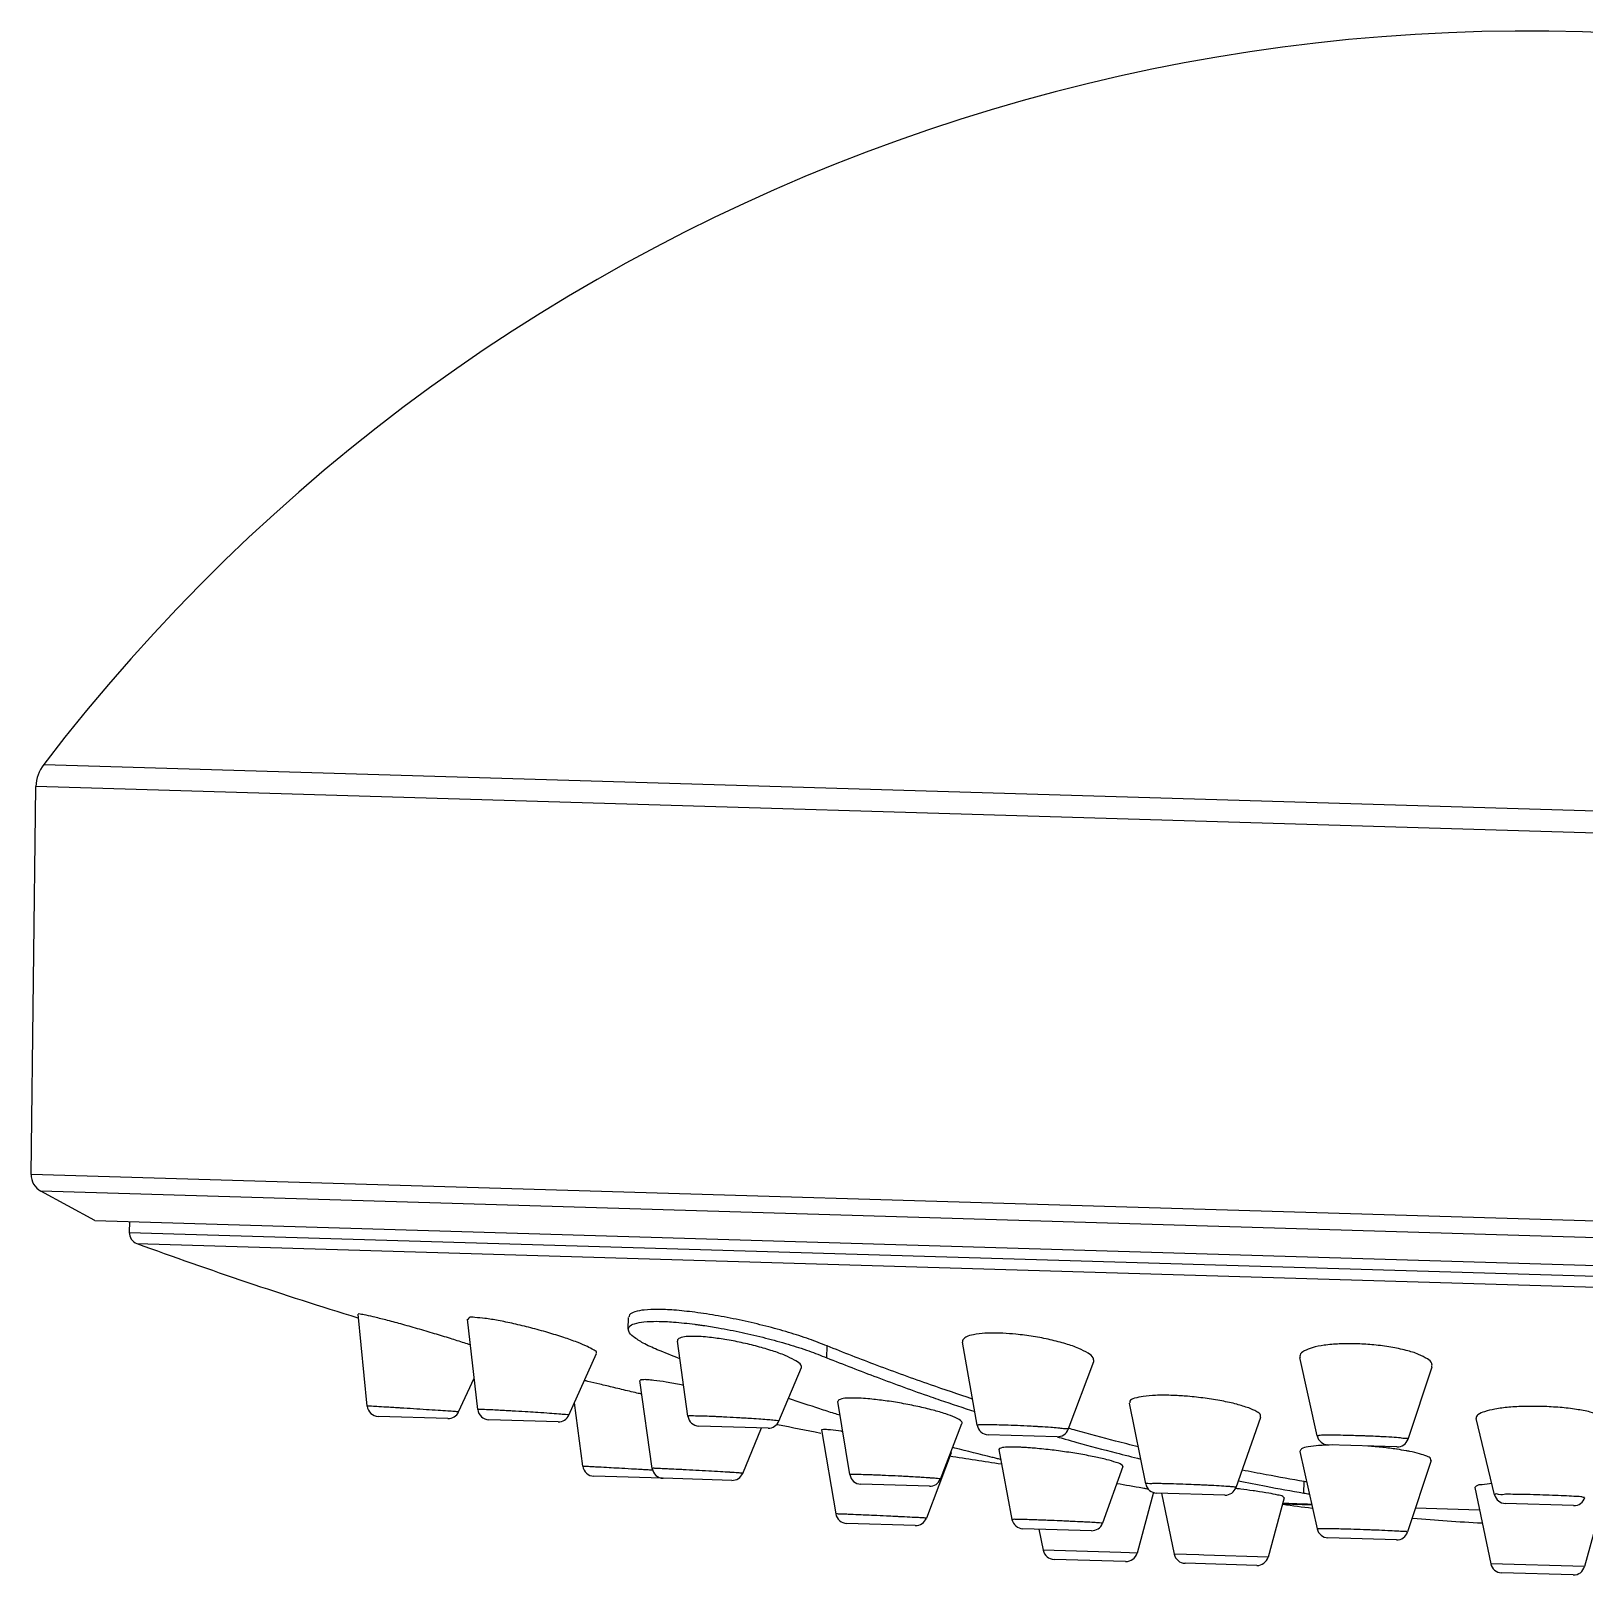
# Model space of a CAD drawing. Extents: x 824 to 1418, y -5538 to -5118.
# Drawn here: x 996.99 to 1037.77, y -5233.92 to -5193.42 of the extents above; entities that cross this region are included whole.
import ezdxf

# ---------------------------------------------------------------- set-up
doc = ezdxf.new("R2010")
doc.units = 0
doc.header["$LTSCALE"] = 7
doc.header["$MEASUREMENT"] = 0
doc.layers.add('DWG', color=7, linetype='CONTINUOUS')

msp = doc.modelspace()

# ---------------------------------------------------------------- linework, layer by layer
at = {"layer": 'DWG', "linetype": 'Continuous'}
for p, q in [((997.3246687705036, -5212.65510912428), (1073.163951905613, -5214.922362296007)), ((996.9928473872728, -5223.410132203846), (997.1193919995108, -5213.232783221381)), ((1076.169004759834, -5215.596010932639), (997.1193919995108, -5213.232783221381)), ((1076.602014426134, -5225.790088063886), (996.9928473872728, -5223.410132203846)), ((1076.318104035942, -5226.217588852502), (997.2507128687234, -5223.853829651291)), ((998.6697299210132, -5224.62267383548), (997.2507128687234, -5223.853829651291)), ((998.6697299210132, -5224.62267383548), (1074.855692267698, -5226.900291288273)), ((999.5793235420101, -5224.649866592672), (999.5708468168791, -5224.933411672053)), ((999.5708468216449, -5224.933411666107), (1073.937621926338, -5227.156643604516)), ((999.7677686005131, -5225.224160774969), (1073.723683167361, -5227.435109827698)), ((1005.597416198174, -5227.073123354177), (1005.57527203873, -5227.07868454154)), ((1005.814134112158, -5229.489606218702), (1005.57543703371, -5227.080349925851)), ((1012.664306558054, -5227.47542045764), (1012.673619895509, -5227.163890572272)), ((1008.713723433093, -5229.580606577621), (1008.446069439574, -5227.213402646015)), ((1014.228753474957, -5229.753624960509), (1013.953431987179, -5227.784187628116)), ((1017.869898027807, -5228.222111872301), (1017.879162675904, -5227.912210983557)), ((1021.818843759469, -5229.991584578704), (1021.433767328347, -5227.813954058316)), ((1011.10654342976, -5229.726208724114), (1011.833102575355, -5228.105822852442)), ((1024.204811793195, -5230.100470834026), (1024.878901436829, -5228.321652170447)), ((1030.740444458371, -5230.270944565442), (1030.287006030531, -5228.216735986944)), ((1008.209158734473, -5229.643312239865), (1008.620551754057, -5228.756571169693)), ((1016.618071262849, -5229.883774179483), (1017.206241967674, -5228.480012647053)), ((1033.124671701638, -5230.355053150275), (1033.754799320528, -5228.459863671174)), ((1013.291873152715, -5231.125265644116), (1012.968349924658, -5228.822148313704)), ((1005.828873915425, -5229.490788588479), (1005.814256464119, -5229.49084113905)), ((1011.470603702399, -5231.069243688373), (1011.250607963618, -5229.404913299877)), ((1018.478548309658, -5231.287461668475), (1018.16420997695, -5229.372581820306)), ((1026.240328654451, -5231.530009732725), (1025.816560174017, -5229.409236065454)), ((1007.928597519663, -5229.815716759233), (1006.103808256069, -5229.761163768746)), ((1010.824139303294, -5229.902280426726), (1009.003113854631, -5229.847839964188)), ((1016.332594241954, -5230.066958445153), (1014.517088200702, -5230.0126829826)), ((1020.852443182117, -5231.402432170689), (1021.42014786198, -5229.942419192152)), ((1028.612216180872, -5231.62443999005), (1029.259063730278, -5229.780555718775)), ((1035.394923631568, -5231.815579160047), (1034.911127767558, -5229.818228343473)), ((1015.668011293756, -5231.253904701276), (1016.162097477611, -5230.061861358561)), ((1017.789020447435, -5230.100659470987), (1017.729547550439, -5230.108467563572)), ((1017.729556054277, -5230.108517093888), (1018.109178378713, -5232.318809752489)), ((1023.915382707528, -5230.293649697442), (1022.105384054564, -5230.239538878734)), ((1021.140449362662, -5230.712829528258), (1020.485066507035, -5232.42923502791)), ((1022.383199576013, -5230.630435238494), (1022.732487088675, -5232.462237221634)), ((1030.285042616415, -5230.677288448407), (1030.739860664628, -5232.711018169541)), ((1032.831034095628, -5230.560187554122), (1031.024436491987, -5230.506178414109)), ((1025.644201149906, -5231.077581362206), (1025.107189966427, -5232.562535654801)), ((1033.727691316333, -5230.914724972345), (1033.11367865865, -5232.792799395946)), ((1013.56272928979, -5231.383718686417), (1011.759052070616, -5231.329796854627)), ((1015.382052753646, -5231.43810826721), (1013.580286767401, -5231.384243577184)), ((1020.563961441531, -5231.593024020462), (1018.765801003406, -5231.539267114844)), ((1030.390425257542, -5231.770344151928), (1030.399436281473, -5231.468926902235)), ((1034.878314497725, -5231.628313045721), (1035.295049493014, -5233.623979968961)), ((1026.447651881571, -5231.750037538479), (1026.013312232984, -5233.346497017099)), ((1028.320178363405, -5231.824900009962), (1026.525623756617, -5231.771250900916)), ((1026.656027474534, -5231.775149382664), (1026.99025545988, -5233.375705462295)), ((1029.8765857266, -5231.893398860893), (1029.453270079983, -5233.449338510993)), ((1037.470459946403, -5232.098452248883), (1035.67767015229, -5232.044855902373)), ((1038.293272144932, -5231.730404171032), (1037.758064815219, -5233.697613043292)), ((1018.149621613631, -5232.319492089797), (1018.109209257309, -5232.318989490639)), ((1030.600695858923, -5232.088739447261), (1029.840160605403, -5232.066002868396)), ((1035.001936662004, -5232.220316742912), (1033.317310081635, -5232.169953986448)), ((1020.195935029982, -5232.621891290926), (1018.395893141351, -5232.568078136035)), ((1024.816127999255, -5232.76001426599), (1023.018368211965, -5232.706269336848)), ((1023.434578612645, -5232.718712160404), (1023.550296540689, -5233.272863929336)), ((1025.588087568327, -5233.333785784154), (1023.550296540689, -5233.272863929336)), ((1032.819478486839, -5232.999278439815), (1031.023835165512, -5232.945596780242)), ((1025.714869781387, -5233.567606460969), (1023.834997457571, -5233.511406736814)), ((1025.81814473233, -5233.340668113537), (1025.588087568327, -5233.333785784154)), ((1026.013312232984, -5233.346497017099), (1025.81814473233, -5233.340668113537)), ((1027.631126084833, -5233.394864106767), (1026.990255456339, -5233.37570543016)), ((1029.154725776123, -5233.67044267639), (1027.275058365222, -5233.614249077371)), ((1027.767121597814, -5233.398933186241), (1027.631126084833, -5233.394864106767)), ((1029.453270088333, -5233.44933848839), (1027.767121597814, -5233.398933186241)), ((1037.758064853434, -5233.697612898142), (1035.29504946578, -5233.62397982018)), ((1037.459622571396, -5233.918721716203), (1035.57988803668, -5233.862526113446))]:
    msp.add_line(p, q, dxfattribs=at)
for centre, radius, start, end in [((1036.264081915701, -5242.440554052129), 49.02499999908001, 76.86200838654395, 142.5869874296561), ((998.1189454324499, -5213.262665369399), 1.00000000152, 142.5869874296561, 178.287624034053), ((997.4928087407375, -5223.416348692639), 0.50000000076, 179.2876240355645, 241.0404686233734), ((999.8707128467618, -5224.94237631646), 0.30000000198, 178.287624034053, 249.9312490105893), ((1039.742652732013, -5115.802881520213), 116.49466818876, 249.9312310741415, 252.9395487155336), ((1006.112797113644, -5229.461298464395), 0.30000000198, 185.658386360666, 268.2876240212805), ((1009.011946219689, -5229.547969980998), 0.30000000198, 186.45024091776, 268.2876240298565), ((1007.937581705254, -5229.515851313741), 0.30000000198, 268.2876240499279, 335.1119018584744), ((1010.833269936509, -5229.602419362865), 0.30000000198, 268.2876240387711, 335.8484559812691), ((1014.525965494661, -5229.712814342542), 0.30000000198, 187.9579885397493, 268.2876240307427), ((1016.341682502415, -5229.76709611429), 0.30000000198, 268.2876240355387, 337.2669681599609), ((1039.742652732013, -5115.802881520213), 116.49466818876, 258.5321454865681, 259.0994535867388), ((1022.114319521062, -5229.939671981911), 0.30000000198, 190.0272713316585, 268.287624028657), ((1023.924421426608, -5229.993785881174), 0.30000000198, 268.287624038667, 339.2450853942777), ((1031.033401294658, -5230.206312393891), 0.30000000198, 192.446624435948, 268.2876240289702), ((1032.840020282819, -5230.260322169968), 0.30000000198, 268.2876240371549, 341.6079582487503), ((1039.742652732013, -5115.802881520213), 116.49466818876, 260.7874938057573, 261.46543346469), ((1011.768066593181, -5231.029932316411), 0.30000000198, 187.5283306266781, 268.2780942230435), ((1013.589075193646, -5231.084372282714), 0.30000000198, 187.9964531432751, 268.2876240264938), ((1015.39119910454, -5231.138247672368), 0.30000000198, 268.2876240424724, 337.486719563964), ((1018.774673690826, -5231.239398337275), 0.30000000198, 189.3220483538722, 268.2876240331403), ((1020.573050523101, -5231.293161712963), 0.30000000198, 268.2876240350699, 338.7520287274741), ((1026.534561212823, -5231.4713840559), 0.30000000198, 191.2992240553835, 268.2876240331403), ((1028.329148082021, -5231.525034131111), 0.30000000198, 268.2876240352261, 340.6671000782793), ((1029.880129642005, -5231.768677325696), 0.30000000198, 258.6570919642915, 262.3437112892777), ((1035.686519176322, -5231.744986420006), 0.30000000198, 193.6170417894658, 268.2876240334536), ((1037.479540081462, -5231.798589674938), 0.30000000198, 268.2876240343399, 342.959258138387), ((1018.404877468552, -5232.268212696623), 0.30000000198, 189.745467814472, 268.2876240304295), ((1020.204875167284, -5232.322024524534), 0.30000000198, 268.2876240343399, 339.1016561328537), ((1023.027249966085, -5232.406400834167), 0.30000000198, 190.7963888309574, 268.2876240339745), ((1038.500118377412, -5167.645469407513), 64.99999999973998, 262.3437112892777, 263.0249843911679), ((1038.500118377412, -5167.645469407513), 64.99999999973998, 265.3680365070769, 266.9637545333653), ((1024.825195799838, -5232.460151327285), 0.30000000198, 268.2876240340266, 340.1187754310627), ((1031.032690819102, -5232.645727494366), 0.30000000198, 192.607084586463, 268.2876240339745), ((1032.828560812718, -5232.699415922621), 0.30000000198, 268.2876240341316, 341.8951150023812), ((1023.843962107923, -5233.211540711696), 0.30000000198, 191.795006382366, 268.2876240340266), ((1025.723834425792, -5233.267740431087), 0.30000000198, 268.2876240340266, 344.7802417971585), ((1027.283920550788, -5233.314379987893), 0.30000000198, 191.7954453877491, 268.2876240340266), ((1029.163792874602, -5233.370579712049), 0.30000000198, 268.2876240340266, 344.7798026803745), ((1035.588714897931, -5233.562655966931), 0.30000000198, 191.7951585432675, 268.2876240340266), ((1037.468587211035, -5233.618855692266), 0.30000000198, 268.2876240340266, 344.7800895248832)]:
    msp.add_arc(centre, radius, start, end, dxfattribs=at)
for points in [[(1005.729169459361, -5227.092999905566), (1005.597416198174, -5227.073123354177)], [(1005.970255439514, -5227.146816214345), (1005.729169459361, -5227.092999905566)], [(1008.523984417578, -5227.881913059393), (1008.358851389783, -5227.83207860509), (1007.996474602431, -5227.716797625375), (1007.579064534813, -5227.589732806984), (1007.132936057683, -5227.45911848691), (1006.693790263201, -5227.335560540123), (1006.29740380245, -5227.229120701159), (1005.970255439514, -5227.146816214345)], [(1008.63709824005, -5227.163961769756), (1008.486618492638, -5227.17509673679), (1008.449157370744, -5227.213918928617)], [(1008.641533388893, -5227.164128757207), (1008.63709824005, -5227.163961769756)], [(1008.901486867504, -5227.187501360329), (1008.641533388893, -5227.164128757207)], [(1017.879162675904, -5227.912210983557), (1017.412357207112, -5227.732840136327), (1016.869625765693, -5227.557182756414), (1016.274122969362, -5227.392543651957), (1015.653244708255, -5227.246397544295), (1015.024114577478, -5227.123249405031), (1014.410320396735, -5227.029163185189), (1013.857490384571, -5226.971928014031), (1013.425752359221, -5226.953753962953), (1013.082070419513, -5226.968678154848), (1012.833224975553, -5227.017354010395), (1012.696636021612, -5227.099472249107), (1012.679134699285, -5227.160834217355)], [(1011.59432267607, -5227.928206110904), (1011.323890744351, -5227.815486792619), (1010.969671429137, -5227.690266435857), (1010.551819411789, -5227.560443274182), (1010.103019430714, -5227.436647995597), (1009.657482760105, -5227.328393020956), (1009.248060611964, -5227.24353777832), (1008.901486867504, -5227.187501360329)], [(1012.669831134821, -5227.47238707241), (1012.687273263058, -5227.411243106479), (1012.823782430549, -5227.329346570081), (1013.072505033168, -5227.280812293295), (1013.416360249603, -5227.26593318575), (1013.850966827598, -5227.284300285319), (1014.406487628306, -5227.341926960309)], [(1013.42308257453, -5228.010297404095), (1013.055071761238, -5227.835806390527), (1012.798380619872, -5227.669992120786), (1012.6751097442, -5227.525305224), (1012.669831134821, -5227.47238707241)], [(1014.406487628306, -5227.341926960309), (1014.498210326755, -5227.354178740183)], [(1014.498210326755, -5227.354178740183), (1014.622616810299, -5227.371858715533)], [(1014.622616810299, -5227.371858715533), (1015.019544495342, -5227.435922575583), (1015.647750662662, -5227.558772131071), (1016.267882789893, -5227.704523633949), (1016.862451871994, -5227.868608138535), (1017.403713881652, -5228.043417698711), (1017.869898027807, -5228.222111872301)], [(1022.401390661888, -5227.575486573782), (1022.020823356296, -5227.579708561321), (1021.720089605348, -5227.616392118867)], [(1022.494510883073, -5227.579036410334), (1022.401390661888, -5227.575486573782)], [(1022.8350389548, -5227.604051866412), (1022.494510883073, -5227.579036410334)], [(1011.828008343605, -5228.103714709361), (1011.833860560112, -5228.091185144067), (1011.766815948258, -5228.021703258071), (1011.59432267607, -5227.928206110904)], [(1014.183307390291, -5227.667501744045), (1014.013242442312, -5227.705799359948), (1013.952825265983, -5227.772946682826), (1013.95258174627, -5227.783691368222)], [(1014.451242526623, -5227.660697514269), (1014.183307390291, -5227.667501744045)], [(1014.573809047909, -5227.666414351761), (1014.451242526623, -5227.660697514269)], [(1014.798281838639, -5227.685888611313), (1014.573809047909, -5227.666414351761)], [(1017.026035130801, -5228.280469352994), (1016.782010448495, -5228.164105430405), (1016.450405674188, -5228.042656713978), (1016.056069580185, -5227.926022163971), (1015.628633025758, -5227.823066986773), (1015.19994053616, -5227.741279092679), (1014.798281838639, -5227.685888611313)], [(1021.696100011095, -5229.305244297253), (1020.593569921373, -5228.931510232889), (1019.192499430631, -5228.423156777135), (1017.879162675904, -5227.912210983557)], [(1021.720089605348, -5227.616392118867), (1021.519971693081, -5227.683005074785), (1021.434606047286, -5227.775369263118), (1021.435477749128, -5227.812850814018)], [(1024.729222901203, -5228.101615106032), (1024.485514607534, -5227.976998063628), (1024.146702586642, -5227.856490925318), (1023.738304673362, -5227.749346234405), (1023.291122829185, -5227.663362148438), (1022.8350389548, -5227.604051866412)], [(1031.770220035501, -5227.85557241107), (1031.321395841062, -5227.858226321498), (1030.921570947648, -5227.893597510309), (1030.60812287488, -5227.957364001817), (1030.40016698771, -5228.041297991202)], [(1031.803501151077, -5227.856649435316), (1031.770220035501, -5227.85557241107)], [(1033.63296060631, -5228.250465533141), (1033.403066367866, -5228.133214554957), (1033.075610842871, -5228.028489670387), (1032.675687729305, -5227.943918408562), (1032.23035048372, -5227.884929404356), (1031.803501151077, -5227.856649435316)], [(1014.016090075939, -5228.24700480329), (1013.42308257453, -5228.010297404095)], [(1017.205632368142, -5228.480382742609), (1017.209247119733, -5228.469808140873), (1017.170364924556, -5228.384453770297), (1017.026035130801, -5228.280469352994)], [(1017.869898027807, -5228.222111872301), (1019.191022909483, -5228.734678492721), (1020.600549942118, -5229.244494281995), (1020.847492112492, -5229.329915289676)], [(1024.878530675784, -5228.3216926857), (1024.861085770021, -5228.220188005331), (1024.729222901203, -5228.101615106032)], [(1030.40016698771, -5228.041297991202), (1030.393716900028, -5228.045131854513), (1030.291269136038, -5228.152344485146), (1030.290504556981, -5228.215932971329)], [(1033.752044351328, -5228.459590597624), (1033.748195091045, -5228.371241790595), (1033.63296060631, -5228.250465533141)], [(1013.102561114119, -5228.795265669653), (1012.983214221093, -5228.80415051978)], [(1013.165657482717, -5228.798311423237), (1013.102561114119, -5228.795265669653)], [(1013.332654255188, -5228.814597763007), (1013.165657482717, -5228.798311423237)], [(1011.602019053141, -5228.841697120975), (1011.5126624677, -5228.820475001969)], [(1012.891127504272, -5229.147677760342), (1012.693610477506, -5229.100818009445), (1012.285166080806, -5229.003890721251), (1011.915915032386, -5228.916234474786), (1011.602019053141, -5228.841697120975)], [(1013.018314594428, -5229.177847698187), (1012.891127504272, -5229.147677760342)], [(1012.983214221093, -5228.80415051978), (1012.980129629503, -5228.820827982716)], [(1014.115551765241, -5228.942420535261), (1014.052736366234, -5228.930422263975), (1013.656769453744, -5228.860704876717), (1013.332654255188, -5228.814597763007)], [(1026.896898762528, -5229.207654292217), (1026.497612254443, -5229.208183708553), (1026.172405552026, -5229.23492161176)], [(1026.97565775573, -5229.210420510639), (1026.896898761348, -5229.207654281507)], [(1028.94610570046, -5229.539073471256), (1028.631461933993, -5229.441821774273), (1028.239442911852, -5229.354541055585), (1027.799387731864, -5229.283505605423), (1027.341430834077, -5229.233397196595), (1026.97565775573, -5229.210420510639)], [(1006.119103718994, -5229.506260574877), (1006.115997407501, -5229.506080328525), (1005.928681115009, -5229.495484864472), (1005.828873915425, -5229.490788588479)], [(1006.130101923755, -5229.506900346651), (1006.119103718994, -5229.506260574877)], [(1006.555339993738, -5229.53270357801), (1006.376946182259, -5229.521726235678), (1006.130101923755, -5229.506900346651)], [(1007.365557127948, -5229.583930411529), (1007.028332798698, -5229.562368805209), (1006.68962518439, -5229.541043724344), (1006.555339993738, -5229.53270357801)], [(1007.928860828445, -5229.620965954033), (1007.6740353575, -5229.603988261864), (1007.365557127948, -5229.583930411529)], [(1008.843285959419, -5229.580905945077), (1008.734289002875, -5229.57936110469), (1008.719828168659, -5229.583929993094), (1008.717256001673, -5229.585472112292)], [(1009.113101000399, -5229.591896812686), (1009.037953626882, -5229.588438125687), (1008.843285959419, -5229.580905945077)], [(1009.458771234615, -5229.609664024356), (1009.303365872913, -5229.601368298978), (1009.113101000399, -5229.591896812686)], [(1010.231804662467, -5229.655855452946), (1009.958953654159, -5229.638781938369), (1009.61929660923, -5229.618657925483), (1009.458771234615, -5229.609664024356)], [(1018.067589651805, -5229.683403482275), (1017.691169021364, -5229.563046838388), (1016.867093872933, -5229.290278777138)], [(1018.387968428807, -5229.283931888025), (1018.220394014004, -5229.313488945649), (1018.163664959573, -5229.366722448824), (1018.163456625146, -5229.372296507352)], [(1018.654927557428, -5229.280093862819), (1018.387968428807, -5229.283931888025)], [(1018.77817193318, -5229.285432899957), (1018.654927557428, -5229.280093862819)], [(1019.002292726031, -5229.302298031569), (1018.77817193318, -5229.285432899957)], [(1021.237693230195, -5229.788011092081), (1020.993706293533, -5229.694731502976), (1020.66156949434, -5229.59654979512), (1020.265006660542, -5229.501296093069), (1019.83563570469, -5229.416725128534), (1019.40504926614, -5229.348908257491), (1019.002292726031, -5229.302298031569)], [(1020.847492112492, -5229.329915289676), (1021.754352922884, -5229.633731692984)], [(1026.172405552026, -5229.23492161176), (1025.94361465315, -5229.286024593313), (1025.827706580482, -5229.358090471052), (1025.822543287768, -5229.407989063875)], [(1029.2533151749, -5229.779650224667), (1029.255781520934, -5229.73156867728), (1029.158451856773, -5229.638285007844), (1028.94610570046, -5229.539073471256)], [(1036.650968456214, -5229.499257080806), (1036.194039422648, -5229.498049744634), (1035.76920166874, -5229.521763224762), (1035.405548735278, -5229.568755381115), (1035.128291046808, -5229.636004881297)], [(1038.167778502904, -5229.728760821614), (1037.901178956409, -5229.645736613549), (1037.545117770644, -5229.576719259088), (1037.115024085601, -5229.526025046654), (1036.650968456214, -5229.499257080806)], [(1008.202163381794, -5229.64204951433), (1008.109068139294, -5229.633546512672), (1007.928860828445, -5229.620965954033)], [(1010.598577668637, -5229.680583177507), (1010.294446727338, -5229.660010913269), (1010.231804662467, -5229.655855452946)], [(1010.839170582303, -5229.698022978535), (1010.598577668637, -5229.680583177507)], [(1011.103813977284, -5229.721499864967), (1011.019011997831, -5229.71334756563), (1010.846786945689, -5229.698839257393), (1010.839170582303, -5229.698022978535)], [(1014.577038389934, -5229.75231934198), (1014.374537862362, -5229.747979126463), (1014.256050833759, -5229.749438082934), (1014.231988820043, -5229.756564706575), (1014.231189287022, -5229.757126765326)], [(1014.788989050136, -5229.759751113226), (1014.577038389934, -5229.75231934198)], [(1014.847505867452, -5229.762117590963), (1014.788989050136, -5229.759751113226)], [(1014.98163621984, -5229.767919759746), (1014.847505867452, -5229.762117590963)], [(1015.680381110913, -5229.804759197301), (1015.504982434418, -5229.794613415432), (1015.165018684895, -5229.776605332181), (1014.98163621984, -5229.767919759746)], [(1016.085527343891, -5229.831141380517), (1015.838340627222, -5229.814549119024), (1015.680381110913, -5229.804759197301)], [(1016.137746507803, -5229.834699266308), (1016.085527343891, -5229.831141380517)], [(1016.349374449338, -5229.850506279885), (1016.137746507803, -5229.834699266308)], [(1016.616139409687, -5229.880136159232), (1016.542590986056, -5229.869118029164), (1016.378979112945, -5229.853391093206), (1016.349374449338, -5229.850506279885)], [(1018.221452872499, -5229.731837705625), (1018.067589651805, -5229.683403482275)], [(1021.420058587345, -5229.94273164808), (1021.421582528895, -5229.937558644428), (1021.381784766837, -5229.870443964503), (1021.237693230195, -5229.788011092081)], [(1022.10698560737, -5229.981987758954), (1021.981753969583, -5229.980401894956), (1021.853743628797, -5229.984420832316), (1021.820140112699, -5229.993286780895)], [(1022.192681030611, -5229.981706469276), (1022.10698560737, -5229.981987758954)], [(1022.468871575902, -5229.988249637279), (1022.192681030611, -5229.981706469276)], [(1023.127178182962, -5230.014638082739), (1022.788659053666, -5229.999522337055), (1022.468871575902, -5229.988249637279)], [(1023.17877509033, -5230.017208988722), (1023.127178182962, -5230.014638082739)], [(1023.398450686678, -5230.02895630383), (1023.17877509033, -5230.017208988722)], [(1035.128291046808, -5229.636004881297), (1034.958665460264, -5229.718782651025), (1034.909639025328, -5229.810216334197), (1034.910686428125, -5229.818400315318)], [(1017.935126461417, -5230.111814304082), (1017.789020447435, -5230.100659470987)], [(1017.966869164608, -5230.115348130043), (1017.935126461417, -5230.111814304082)], [(1018.249544437069, -5230.151156674672), (1017.966869164608, -5230.115348130043)], [(1018.293126298818, -5230.157227385933), (1018.249544437069, -5230.151156674672)], [(1023.438012390619, -5230.031216657339), (1023.398450686678, -5230.02895630383)], [(1023.457874946648, -5230.032369142062), (1023.438012390619, -5230.031216657339)], [(1023.933186209696, -5230.064726915834), (1023.752273247367, -5230.051140123303), (1023.457874946648, -5230.032369142062)], [(1023.914823583729, -5230.295604834675), (1024.131125933268, -5230.357113350841)], [(1024.203625367657, -5230.09838631425), (1024.203907192531, -5230.098157046543), (1024.140939257226, -5230.085438846372), (1023.986250311119, -5230.069334227448), (1023.933186209696, -5230.064726915834)], [(1024.131125933268, -5230.357113350841), (1024.434270769897, -5230.441870768438), (1025.464294523573, -5230.717302243062)], [(1026.045318814414, -5230.558453170059), (1025.449586049563, -5230.407353785402), (1024.41786004043, -5230.130347915881), (1024.212790562535, -5230.072963545721)], [(1031.022969204015, -5230.25533996567), (1030.921242130912, -5230.255498238297), (1030.784151752659, -5230.261367893254), (1030.740634633382, -5230.271070449093)], [(1031.518795718908, -5230.259756288558), (1031.423429668278, -5230.257664315566), (1031.140693675934, -5230.254212980579), (1031.022969204015, -5230.25533996567)], [(1031.746277889385, -5230.265602343525), (1031.518795718908, -5230.259756288558)], [(1031.990196012032, -5230.273771112606), (1031.746277889385, -5230.265602343525)], [(1032.08407710444, -5230.277413511543), (1031.990196012032, -5230.273771112606)], [(1032.333415828085, -5230.288430277527), (1032.08407710444, -5230.277413511543)], [(1033.124261974106, -5230.354591334577), (1033.124659595256, -5230.354011659765), (1033.071690832486, -5230.340948020583), (1032.926078144776, -5230.325395609063), (1032.699486389215, -5230.308651744157), (1032.410450951787, -5230.292166169205), (1032.333415828085, -5230.288430277527)], [(1021.140311321491, -5230.71287964767), (1021.140536123137, -5230.712467342822), (1021.125606029678, -5230.700653763814)], [(1022.329184151045, -5230.863595107092), (1022.210801109165, -5230.835281508569), (1021.231747352249, -5230.591407955837), (1021.176718193898, -5230.57718474855)], [(1022.601651273678, -5230.568178674752), (1022.435936678488, -5230.589167098336), (1022.382946574748, -5230.62880370042), (1022.382775303475, -5230.630303187463)], [(1022.86884926332, -5230.567283683491), (1022.601651273678, -5230.568178674752)], [(1022.9922420568, -5230.572207513394), (1022.86884926332, -5230.567283683491)], [(1023.14800631055, -5230.581503727914), (1022.9922420568, -5230.572207513394)], [(1023.218164520741, -5230.586609983467), (1023.14800631055, -5230.581503727914)], [(1023.394454851142, -5230.601468137645), (1023.218164520741, -5230.586609983467)], [(1025.464280279043, -5230.966106445732), (1025.222125037978, -5230.895416335152), (1024.890028729311, -5230.819910979131), (1024.490277148273, -5230.745496394529), (1024.057729268398, -5230.678856355942), (1023.623655731357, -5230.624670660665), (1023.394454851142, -5230.601468137645)], [(1025.464294523573, -5230.717302243062), (1026.109637757196, -5230.880033436077)], [(1030.502547811968, -5230.560946434891), (1030.333108997402, -5230.612544530013), (1030.284973367677, -5230.67728590363)], [(1030.779646055523, -5230.52575465641), (1030.502547811968, -5230.560946434891)], [(1031.144203001487, -5230.509290668051), (1030.779646055523, -5230.52575465641)], [(1032.823413157819, -5230.61990586781), (1032.462487812906, -5230.57419913716), (1032.070392921031, -5230.538677980629)], [(1032.84182855321, -5230.622660030294), (1032.823413157819, -5230.61990586781)], [(1033.071719279406, -5230.66098028309), (1032.84182855321, -5230.622660030294)], [(1033.429574460713, -5230.741017857354), (1033.167683366183, -5230.679087865223), (1033.071719279406, -5230.66098028309)], [(1033.722883184962, -5230.914631865768), (1033.716805695282, -5230.87200972997), (1033.618164671441, -5230.806777556605), (1033.429574460713, -5230.741017857354)], [(1011.658487163108, -5231.079844214002), (1011.518451148303, -5231.071945541273), (1011.470603702399, -5231.069243688373)], [(1011.772732755929, -5231.086269258767), (1011.658487163108, -5231.079844214002)], [(1012.216635500988, -5231.111114564666), (1012.165511954001, -5231.10826227496), (1011.880386973163, -5231.092309913538), (1011.772732755929, -5231.086269258767)], [(1013.028537267462, -5231.156085130151), (1012.828763403735, -5231.145074878061), (1012.490401421234, -5231.126345229022), (1012.216635500988, -5231.111114564666)], [(1013.153448393152, -5231.162949860358), (1013.028537267462, -5231.156085130151)], [(1013.289563807141, -5231.170412910566), (1013.153448393152, -5231.162949860358)], [(1013.303950426742, -5231.171200815923), (1013.289563807141, -5231.170412910566)], [(1013.382063738483, -5231.126387742579), (1013.298808025037, -5231.125171527689), (1013.297762636738, -5231.125555027935)], [(1013.553723993879, -5231.132791042326), (1013.382063738483, -5231.126387742579)], [(1013.591514233403, -5231.134401315268), (1013.553723993879, -5231.132791042326)], [(1013.659167516851, -5231.137372095105), (1013.591514233403, -5231.134401315268)], [(1014.04008606512, -5231.155572906811), (1013.800492084329, -5231.143880526148), (1013.659167516851, -5231.137372095105)], [(1014.103426626402, -5231.158768796733), (1014.04008606512, -5231.155572906811)], [(1014.773345841677, -5231.194594989265), (1014.436815905073, -5231.176164039554), (1014.103426626402, -5231.158768796733)], [(1015.327076611019, -5231.227304381353), (1015.085888052108, -5231.212552752693), (1014.773345841677, -5231.194594989265)], [(1015.349393757276, -5231.228598743663), (1015.327076611019, -5231.227304381353)], [(1015.662562439509, -5231.253559211271), (1015.54260651697, -5231.241462939566), (1015.349393757276, -5231.228598743663)], [(1022.431686449972, -5230.887906405495), (1022.329184151045, -5230.863595107092)], [(1025.644332167839, -5231.077685153145), (1025.644511766631, -5231.076634904855), (1025.605780349105, -5231.027437714562), (1025.464280279043, -5230.966106445732)], [(1030.399436281473, -5231.468926902235), (1029.405929300138, -5231.290952643476), (1028.772518527927, -5231.168347931858)], [(1018.825441363647, -5231.289120241427), (1018.62375234082, -5231.284363371837), (1018.505764941166, -5231.284553092457), (1018.481714729087, -5231.289666684428), (1018.480498614734, -5231.290348381728)], [(1019.035885472028, -5231.296220637032), (1018.825441363647, -5231.289120241427)], [(1019.094774708675, -5231.298443525326), (1019.035885472028, -5231.296220637032)], [(1019.234052015669, -5231.304004486487), (1019.094774708675, -5231.298443525326)], [(1019.929040261622, -5231.336721047686), (1019.748512640405, -5231.327531438988), (1019.410689415541, -5231.311600167086), (1019.234052015669, -5231.304004486487)], [(1020.315760172555, -5231.358543169334), (1020.079377117183, -5231.344851203794), (1019.929040261622, -5231.336721047686)], [(1020.376276307934, -5231.362097389376), (1020.315760172555, -5231.358543169334)], [(1020.578346543973, -5231.37488676216), (1020.376276307934, -5231.362097389376)], [(1020.850846686827, -5231.399480584267), (1020.777549668668, -5231.390876075009), (1020.615377049, -5231.37785954006), (1020.578346543973, -5231.37488676216)], [(1026.155073039232, -5231.643726178863), (1025.48257074123, -5231.525423179526)], [(1026.220824410768, -5231.654766674348), (1026.155073039232, -5231.643726178863)], [(1026.31097911705, -5231.669480482844), (1026.220824410768, -5231.654766674348)], [(1026.529035350297, -5231.522862625045), (1026.452569427343, -5231.522126823618), (1026.301006499297, -5231.523428289252), (1026.241078934873, -5231.52906398222), (1026.241221260789, -5231.529196113734)], [(1026.972031698246, -5231.532666631836), (1026.682605392794, -5231.525286845512), (1026.529035350297, -5231.522862625045)], [(1027.569259872994, -5231.554560128796), (1027.298029214026, -5231.543683920327), (1026.972031698246, -5231.532666631836)], [(1027.634979194063, -5231.557469435676), (1027.569259872994, -5231.554560128796)], [(1027.77973860015, -5231.564260757132), (1027.634979194063, -5231.557469435676)], [(1027.819870902016, -5231.56620838705), (1027.77973860015, -5231.564260757132)], [(1028.23416940903, -5231.588642829549), (1027.956234966968, -5231.572905429015), (1027.819870902016, -5231.56620838705)], [(1028.446198711633, -5231.60335176453), (1028.23416940903, -5231.588642829549)], [(1028.611530940611, -5231.62507502247), (1028.575419383723, -5231.615829038257), (1028.446198711633, -5231.60335176453)], [(1029.057767161977, -5231.710982918166), (1028.736048730587, -5231.668464008764), (1028.60902697377, -5231.65317757091)], [(1028.67284140781, -5231.452330516726), (1029.402562769131, -5231.593815187649), (1030.390425257542, -5231.770344151928)], [(1030.464992354413, -5231.480009319934), (1030.399436281473, -5231.468926902235)], [(1035.0696901739, -5231.552336167086), (1034.914715405395, -5231.590857920701), (1034.881828148458, -5231.629436187046)], [(1035.324312776903, -5231.524074153924), (1035.0696901739, -5231.552336167086)], [(1029.140853185755, -5231.722462949909), (1029.057767161977, -5231.710982918166)], [(1029.70740831441, -5231.823963031318), (1029.471420933537, -5231.775682972697), (1029.140853185755, -5231.722462949909)], [(1029.875342661248, -5231.893976857975), (1029.841416895137, -5231.864371667674), (1029.70740831441, -5231.823963031318)], [(1029.867521009616, -5232.04149548313), (1029.836916873418, -5232.039795525119)], [(1029.941087912683, -5232.045428501086), (1029.867521009616, -5232.04149548313)], [(1030.595878150988, -5232.068823372791), (1030.372785155642, -5232.063642286037), (1029.941087912683, -5232.045428501086)], [(1030.390425257542, -5231.770344151928), (1030.535944625887, -5231.794896604)], [(1035.685374872521, -5231.803978671134), (1035.502361595888, -5231.805934660038), (1035.407051408096, -5231.811452907887), (1035.407081330399, -5231.811744944906)], [(1036.174204818494, -5231.80970309566), (1035.941403384257, -5231.80580026095), (1035.685374872521, -5231.803978671134)], [(1036.248485259324, -5231.811263612341), (1036.174204818494, -5231.80970309566)], [(1036.581590205198, -5231.81994919482), (1036.248485259324, -5231.811263612341)], [(1036.914615713648, -5231.831176581301), (1036.581590205198, -5231.81994919482)], [(1037.477039165486, -5231.857534632627), (1037.221286135345, -5231.844056874485), (1036.914615713648, -5231.831176581301)], [(1037.754143346162, -5231.889972602008), (1037.659696972265, -5231.870423687997), (1037.477039165486, -5231.857534632627)], [(1018.282276801706, -5232.324297392404), (1018.149621613631, -5232.319492089797)], [(1018.43627810847, -5232.330603285351), (1018.282276801706, -5232.324297392404)], [(1018.497337592792, -5232.333181258165), (1018.43627810847, -5232.330603285351)], [(1018.86970081457, -5232.349519146932), (1018.777950934995, -5232.345420064925), (1018.497337592792, -5232.333181258165)], [(1019.664269461412, -5232.386323654937), (1019.438333229525, -5232.375633776877), (1019.100393215494, -5232.359975515434), (1018.86970081457, -5232.349519146932)], [(1020.053331908124, -5232.405226385445), (1019.764658192572, -5232.39112927739), (1019.664269461412, -5232.386323654937)], [(1020.28106515293, -5232.416800432618), (1020.053331908124, -5232.405226385445)], [(1020.485106315665, -5232.428859682726), (1020.42899148028, -5232.424916448108), (1020.28106515293, -5232.416800432618)], [(1023.024565642814, -5232.46563634433), (1022.877950959409, -5232.461685867098), (1022.759805762344, -5232.460604318259), (1022.735600990123, -5232.463730277375), (1022.734019224603, -5232.464377445647)], [(1023.080044614669, -5232.466889550768), (1023.024565642814, -5232.46563634433)], [(1023.288689336487, -5232.473650012214), (1023.080044614669, -5232.466889550768)], [(1023.349886184057, -5232.47579608561), (1023.288689336487, -5232.473650012214)], [(1023.49861338242, -5232.481236681513), (1023.349886184057, -5232.47579608561)], [(1024.189636914175, -5232.509785510705), (1024.004345550709, -5232.501665775078), (1023.666425550361, -5232.487713704841), (1023.49861338242, -5232.481236681513)], [(1024.564685498759, -5232.527607399699), (1024.334970055689, -5232.516465859704), (1024.189636914175, -5232.509785510705)], [(1024.631504195017, -5232.530886245855), (1024.564685498759, -5232.527607399699)], [(1024.827937155966, -5232.541088659145), (1024.631504195017, -5232.530886245855)], [(1025.105881168976, -5232.560374205375), (1025.032318803198, -5232.554075695965), (1024.870304494915, -5232.543765135584), (1024.827937155966, -5232.541088659145)], [(1031.04930770057, -5232.708423134685), (1030.859294825272, -5232.706592178731), (1030.756124718717, -5232.708152255398)], [(1031.516304660779, -5232.719207174805), (1031.30983087256, -5232.713761137466), (1031.04930770057, -5232.708423134685)], [(1031.61978775503, -5232.722189442673), (1031.516304660779, -5232.719207174805)], [(1031.95451125102, -5232.73303568297), (1031.61978775503, -5232.722189442673)], [(1032.026501865544, -5232.735625726995), (1031.95451125102, -5232.73303568297)], [(1032.163532235221, -5232.740740371099), (1032.026501865544, -5232.735625726995)], [(1032.287691237158, -5232.745450780454), (1032.163532235221, -5232.740740371099)], [(1032.830820032007, -5232.770432973108), (1032.592333858296, -5232.75840795128), (1032.287691237158, -5232.745450780454)], [(1033.097450127906, -5232.795467592974), (1033.097284368127, -5232.795181865898), (1033.01813995829, -5232.781608893063), (1032.842508623294, -5232.770802927578), (1032.830820032007, -5232.770432973108)]]:
    msp.add_spline(points, degree=3, dxfattribs=at)

doc.saveas('drawing.dxf')
